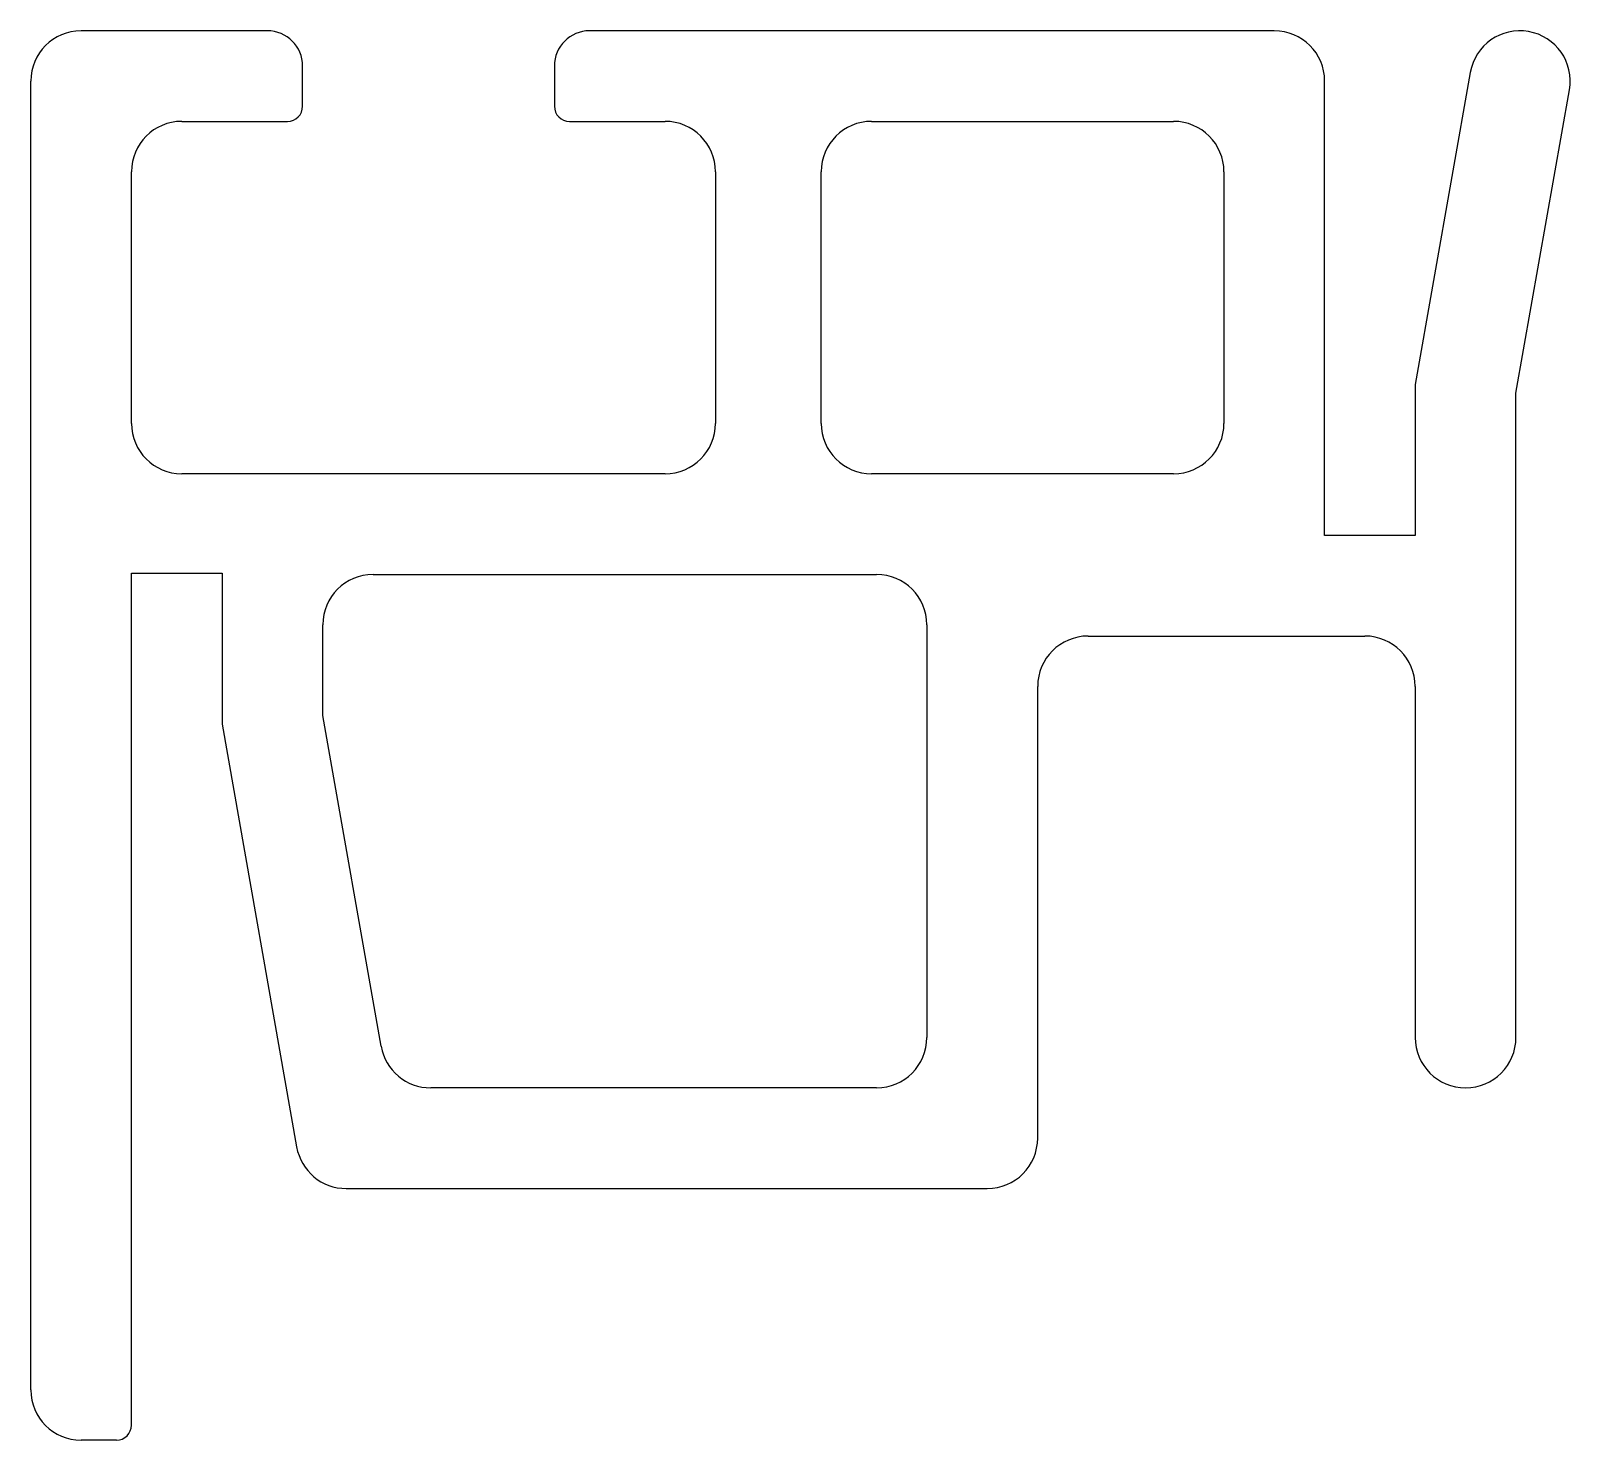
# Model space of a CAD drawing. Extents: x 3186.6 to 3217.2, y 1584.9 to 1612.9.
import ezdxf

# ---------------------------------------------------------------- set-up
doc = ezdxf.new("R2010")
doc.units = 0
doc.layers.get('0').update_dxf_attribs({"linetype": 'CONTINUOUS'})

msp = doc.modelspace()

# ---------------------------------------------------------------- linework, layer by layer
for p, q in [((3191.316, 1612.869), (3187.616, 1612.869)), ((3211.316, 1612.869), (3197.716, 1612.869)), ((3192.016, 1611.369), (3192.016, 1612.169)), ((3197.016, 1612.169), (3197.016, 1611.369)), ((3186.616, 1585.869), (3186.616, 1611.869)), ((3212.316, 1602.844), (3212.316, 1611.869)), ((3215.209, 1612.042), (3214.116, 1605.844)), ((3216.116, 1605.669), (3217.179, 1611.695)), ((3189.616, 1611.069), (3191.716, 1611.069)), ((3197.316, 1611.069), (3199.216, 1611.069)), ((3203.316, 1611.069), (3209.316, 1611.069)), ((3188.616, 1605.069), (3188.616, 1610.069)), ((3200.216, 1610.069), (3200.216, 1605.069)), ((3202.316, 1605.069), (3202.316, 1610.069)), ((3210.316, 1610.069), (3210.316, 1605.069)), ((3214.116, 1605.844), (3214.116, 1602.844)), ((3216.116, 1592.869), (3216.116, 1605.669)), ((3199.216, 1604.069), (3189.616, 1604.069)), ((3209.316, 1604.069), (3203.316, 1604.069)), ((3214.116, 1602.844), (3212.316, 1602.844)), ((3188.616, 1585.169), (3188.616, 1602.094)), ((3188.616, 1602.094), (3190.416, 1602.094)), ((3190.416, 1602.094), (3190.416, 1599.094)), ((3193.416, 1602.069), (3203.416, 1602.069)), ((3192.416, 1599.269), (3192.416, 1601.069)), ((3204.416, 1601.069), (3204.416, 1592.869)), ((3207.616, 1600.844), (3213.116, 1600.844)), ((3206.616, 1590.869), (3206.616, 1599.844)), ((3214.116, 1599.844), (3214.116, 1592.869)), ((3193.575, 1592.695), (3192.416, 1599.269)), ((3190.416, 1599.094), (3191.897, 1590.695)), ((3203.416, 1591.869), (3194.56, 1591.869)), ((3192.882, 1589.869), (3205.616, 1589.869)), ((3188.316, 1584.869), (3187.616, 1584.869))]:
    msp.add_line(p, q)
for centre, radius, start, end in [((3187.616, 1611.869), 1, 90, 180), ((3191.316, 1612.169), 0.7, 0, 90), ((3197.716, 1612.169), 0.7, 90, 180), ((3211.316, 1611.869), 1, 0, 90), ((3216.194, 1611.869), 1, 350, 170), ((3191.716, 1611.369), 0.3, 270, 0), ((3197.316, 1611.369), 0.3, 180, 270), ((3189.616, 1610.069), 1, 90, 180), ((3199.216, 1610.069), 1, 0, 90), ((3203.316, 1610.069), 1, 90, 180), ((3209.316, 1610.069), 1, 0, 90), ((3189.616, 1605.069), 1, 180, 270), ((3199.216, 1605.069), 1, 270, 0), ((3203.316, 1605.069), 1, 180, 270), ((3209.316, 1605.069), 1, 270, 0), ((3193.416, 1601.069), 1, 90, 180), ((3203.416, 1601.069), 1, 0, 90), ((3207.616, 1599.844), 1, 90, 180), ((3213.116, 1599.844), 1, 0, 90), ((3203.416, 1592.869), 1, 270, 0), ((3215.116, 1592.869), 1, 180, 0), ((3194.56, 1592.869), 1, 190, 270), ((3192.882, 1590.869), 1, 190, 270), ((3205.616, 1590.869), 1, 270, 0), ((3187.616, 1585.869), 1, 180, 270), ((3188.316, 1585.169), 0.3, 270, 0)]:
    msp.add_arc(centre, radius, start, end)

doc.saveas('drawing.dxf')
